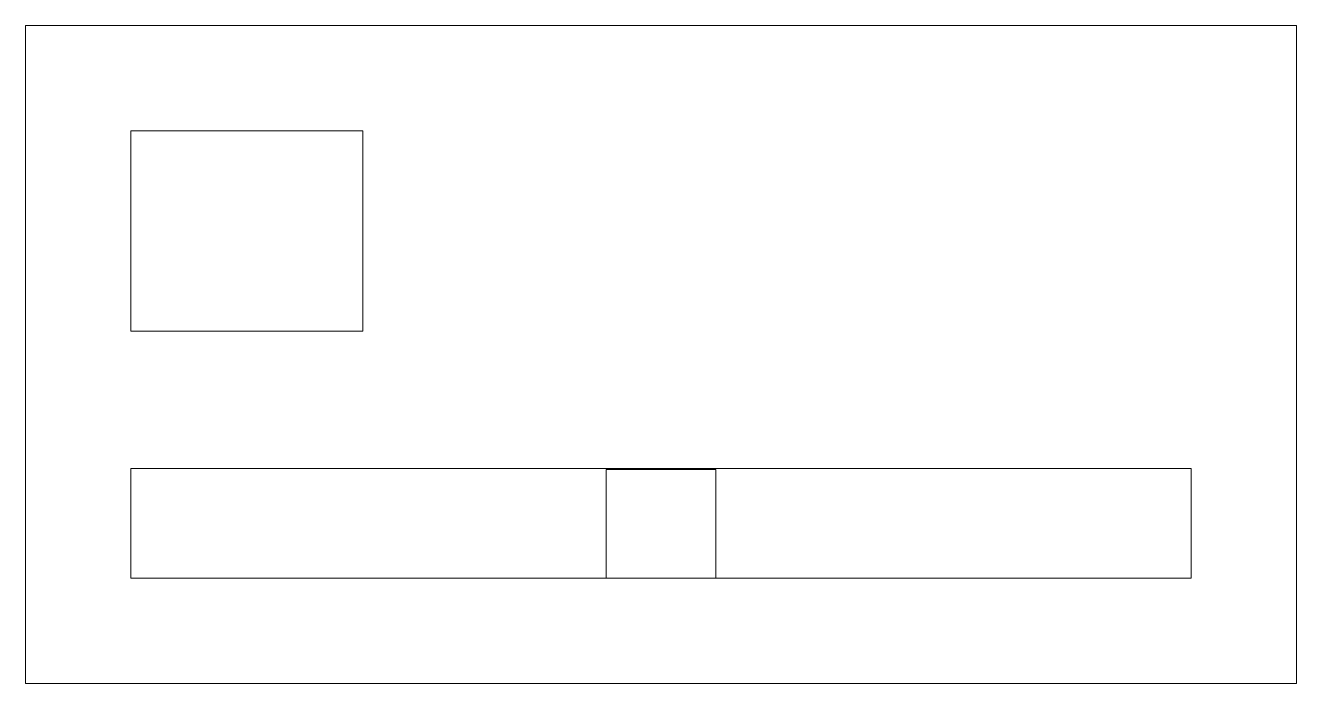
# Model space of a CAD drawing. Header units: millimetres. Extents: x 0 to 120, y 0 to 62.
import ezdxf

# ---------------------------------------------------------------- set-up
doc = ezdxf.new("R2010")
doc.units = ezdxf.units.MM
doc.layers.get('0').update_dxf_attribs({"linetype": 'CONTINUOUS', "lineweight": 0})
for name, color, linetype, lineweight in [('Led', 7, 'CONTINUOUS', 0), ('PlexiTasche', 1, 'CONTINUOUS', 0), ('SchalterTasche', 1, 'CONTINUOUS', 0)]:
    doc.layers.add(name, color=color, linetype=linetype, lineweight=lineweight)

msp = doc.modelspace()

# ---------------------------------------------------------------- linework, layer by layer
msp.add_lwpolyline([(0, 0), (0, 62.4), (120.5, 62.4), (120.5, 0), (0, 0)], close=True)
at = {"layer": 'Led'}
for p, q in [((55.05, 20.3), (65.45, 20.3)), ((55.05, 10), (55.05, 20.3)), ((65.45, 20.3), (65.45, 10)), ((65.45, 10), (55.05, 10))]:
    msp.add_line(p, q, dxfattribs=at)
at = {"layer": 'PlexiTasche'}
msp.add_lwpolyline([(10, 10), (10, 20.4), (110.5, 20.4), (110.5, 10), (10, 10)], close=True, dxfattribs=at)
at = {"layer": 'SchalterTasche'}
msp.add_lwpolyline([(10, 33.4), (10, 52.4), (32, 52.4), (32, 33.4), (10, 33.4)], close=True, dxfattribs=at)

doc.saveas('drawing.dxf')
